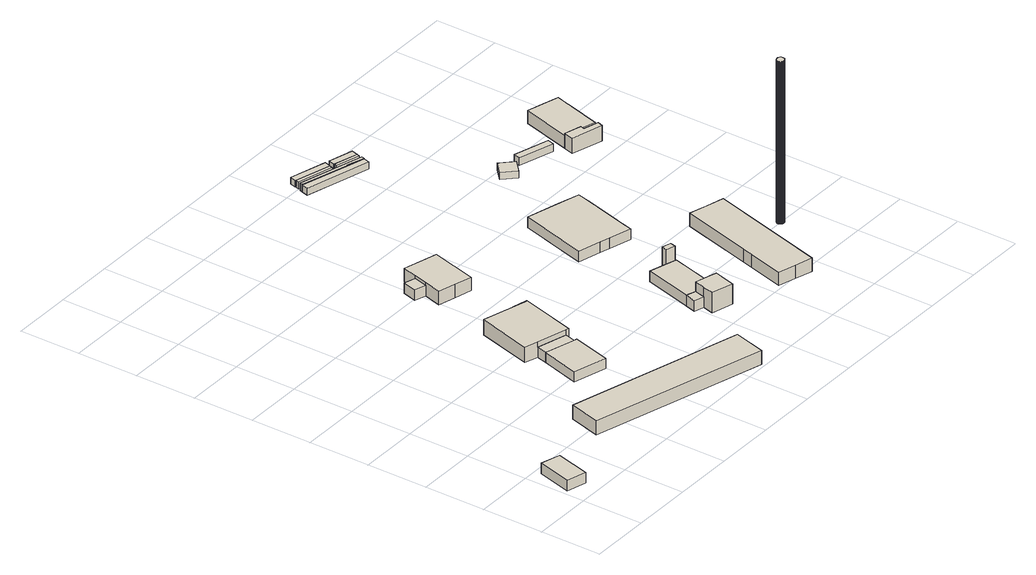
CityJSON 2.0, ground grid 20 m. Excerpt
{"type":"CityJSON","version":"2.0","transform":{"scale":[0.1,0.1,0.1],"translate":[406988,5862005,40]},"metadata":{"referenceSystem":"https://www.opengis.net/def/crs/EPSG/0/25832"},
"CityObjects":{
"building1":{"type":"Building","attributes":{"Gemeindeschluessel":"03454033","AbsoluteHoehe":"40.99","MittlereTraufHoehe":"44.502","Firsthoehe":"44.502","function":"31001_2000","roofType":"1000","measuredHeight":3.51},"address":[{"country":"Germany","locality":"Lorup"}],"geometry":[{"type":"MultiSurface","lod":"1","boundaries":[[[0,1,2,3]],[[4,5,6,7]],[[4,7,3,2]],[[5,4,2,1]],[[6,5,1,0]],[[7,6,0,3]]]}]},
"building2":{"type":"Building","attributes":{"Gemeindeschluessel":"03454033","AbsoluteHoehe":"40.989","MittlereTraufHoehe":"44.912","Firsthoehe":"46.313","function":"31001_2000","roofType":"3100","measuredHeight":5.32},"address":[{"country":"Germany","locality":"Lorup"}],"geometry":[{"type":"MultiSurface","lod":"1","boundaries":[[[8,9,10,11]],[[12,13,14,15]],[[12,15,11,10]],[[13,12,10,9]],[[14,13,9,8]],[[15,14,8,11]]]}]},
"building3":{"type":"Building","attributes":{"Gemeindeschluessel":"03454033","AbsoluteHoehe":"40.815","MittlereTraufHoehe":"45.901","Firsthoehe":"45.901","function":"31001_2000","roofType":"1000","measuredHeight":5.09},"address":[{"country":"Germany","locality":"Lorup"}],"children":["building3-1","building3-2","building3-3"],"geometry":[{"type":"MultiSurface","lod":"1","boundaries":[[[16,17,18,19,20,21,22]],[[23,24,25,26,27,28,29]],[[21,30,31,22]],[[24,23,21,20]],[[25,24,20,19]],[[26,25,19,18]],[[28,27,17,16]],[[29,28,16,22]],[[30,23,29,31]],[[27,26,18,17]]]}]},
"building3-1":{"type":"BuildingPart","attributes":{"AbsoluteHoehe":"40.815","MittlereTraufHoehe":"45.901","Firsthoehe":"45.901","roofType":"1000","measuredHeight":5.09},"parents":["building3"],"geometry":[{"type":"MultiSurface","lod":"1","boundaries":[[[17,32,33,18]],[[34,35,27,26]],[[34,26,18,33]],[[35,34,33,32]],[[27,35,32,17]],[[26,27,17,18]]]}]},
"building3-2":{"type":"BuildingPart","attributes":{"AbsoluteHoehe":"40.815","MittlereTraufHoehe":"44.197","Firsthoehe":"44.197","roofType":"1000","measuredHeight":3.38},"parents":["building3"],"geometry":[{"type":"MultiSurface","lod":"1","boundaries":[[[36,37,38,39,40]],[[41,42,43,44,45]],[[41,45,40,39]],[[43,42,38,37]],[[44,43,37,36]],[[45,44,36,40]],[[42,41,39,38]]]}]},
"building3-3":{"type":"BuildingPart","attributes":{"AbsoluteHoehe":"40.815","MittlereTraufHoehe":"44.208","Firsthoehe":"44.208","roofType":"1000","measuredHeight":3.39},"parents":["building3"],"geometry":[{"type":"MultiSurface","lod":"1","boundaries":[[[38,31,30,39]],[[23,29,42,41]],[[23,41,39,30]],[[42,29,31,38]],[[29,23,30,31]],[[39,41,42,38]]]}]},
"building4":{"type":"Building","attributes":{"Gemeindeschluessel":"03454033","BezugspunktDach":"4000","AbsoluteHoehe":"40.883","MittlereTraufHoehe":"44.383","Firsthoehe":"44.383","function":"51009_1610","measuredHeight":3.5},"address":[{"country":"Germany","locality":"Lorup"}],"geometry":[{"type":"MultiSurface","lod":"1","boundaries":[[[46,47,48,49]],[[50,51,52,53]],[[50,53,49,48]],[[51,50,48,47]],[[52,51,47,46]],[[53,52,46,49]]]}]},
"building5":{"type":"Building","attributes":{"Gemeindeschluessel":"03454033","AbsoluteHoehe":"40.913","MittlereTraufHoehe":"44.848","Firsthoehe":"46.081","function":"31001_1000","roofType":"3100","measuredHeight":5.17},"address":[{"country":"Germany","locality":"Lorup"}],"geometry":[{"type":"MultiSurface","lod":"1","boundaries":[[[54,55,56,57,58,59,60,61]],[[62,52,51,63,64,65,66,67]],[[62,67,61,60]],[[52,62,60,59]],[[51,52,59,58]],[[63,51,58,57]],[[64,63,57,56]],[[65,64,56,55]],[[66,65,55,54]],[[67,66,54,61]]]}]},
"building6":{"type":"Building","attributes":{"Gemeindeschluessel":"03454033","AbsoluteHoehe":"41.316","MittlereTraufHoehe":"47.939","Firsthoehe":"48.361","function":"31001_2000","roofType":"3100","measuredHeight":7.04},"address":[{"country":"Germany","locality":"Lorup"}],"geometry":[{"type":"MultiSurface","lod":"1","boundaries":[[[68,69,70,71,72,73,74,75]],[[76,77,78,79,80,81,82,83]],[[76,83,75,74]],[[77,76,74,73]],[[78,77,73,72]],[[79,78,72,71]],[[80,79,71,70]],[[81,80,70,69]],[[82,81,69,68]],[[83,82,68,75]]]}]},
"building7":{"type":"Building","attributes":{"Gemeindeschluessel":"03454033","AbsoluteHoehe":"41.317","MittlereTraufHoehe":"44.832","Firsthoehe":"44.832","function":"31001_2000","roofType":"1000","measuredHeight":3.52},"address":[{"country":"Germany","locality":"Lorup"}],"children":["building7-1"],"geometry":[{"type":"MultiSurface","lod":"1","boundaries":[[[84,85,86,87,88,89,90]],[[80,91,92,93,94,95,81]],[[80,81,90,89]],[[92,91,88,87]],[[93,92,87,86]],[[94,93,86,85]],[[95,94,85,84]],[[81,95,84,90]],[[91,80,89,88]]]}]},
"building7-1":{"type":"BuildingPart","attributes":{"AbsoluteHoehe":"41.317","MittlereTraufHoehe":"44.832","Firsthoehe":"44.832","roofType":"1000","measuredHeight":3.52},"parents":["building7"],"geometry":[{"type":"MultiSurface","lod":"1","boundaries":[[[96,89,88,97]],[[91,80,78,98]],[[91,98,97,88]],[[78,80,89,96]],[[98,78,96,97]],[[80,91,88,89]]]}]},
"building8":{"type":"Building","attributes":{"Gemeindeschluessel":"03454033","AbsoluteHoehe":"41.392","MittlereTraufHoehe":"48.457","Firsthoehe":"50.709","function":"51009_1610","roofType":"3100","measuredHeight":9.32},"address":[{"country":"Germany","locality":"Lorup"}],"geometry":[{"type":"MultiSurface","lod":"1","boundaries":[[[99,100,101,102]],[[103,104,105,106]],[[103,106,102,101]],[[104,103,101,100]],[[105,104,100,99]],[[106,105,99,102]]]}]},
"building9":{"type":"Building","attributes":{"Gemeindeschluessel":"03454033","AbsoluteHoehe":"41.276","MittlereTraufHoehe":"44.836","Firsthoehe":"44.836","function":"31001_2000","roofType":"1000","measuredHeight":3.56},"address":[{"country":"Germany","locality":"Lorup"}],"geometry":[{"type":"MultiSurface","lod":"1","boundaries":[[[107,108,109,110,111,112,113,114,115,116,117,118]],[[119,120,121,122,123,124,125,126,127,128,129,130]],[[119,130,118,117]],[[120,119,117,116]],[[121,120,116,115]],[[122,121,115,114]],[[123,122,114,113]],[[124,123,113,112]],[[125,124,112,111]],[[126,125,111,110]],[[127,126,110,109]],[[128,127,109,108]],[[129,128,108,107]],[[130,129,107,118]]]}]},
"building10":{"type":"Building","attributes":{"Gemeindeschluessel":"03454033","AbsoluteHoehe":"40.184","MittlereTraufHoehe":"42.55","Firsthoehe":"42.55","function":"51009_1610","roofType":"1000","measuredHeight":2.37},"address":[{"country":"Germany","locality":"Lorup"}],"geometry":[{"type":"MultiSurface","lod":"1","boundaries":[[[131,132,133,134]],[[135,136,137,138]],[[135,138,134,133]],[[136,135,133,132]],[[137,136,132,131]],[[138,137,131,134]]]}]},
"building11":{"type":"Building","attributes":{"Gemeindeschluessel":"03454033","AbsoluteHoehe":"40.2","MittlereTraufHoehe":"42.55","Firsthoehe":"42.55","function":"31001_2000","roofType":"1000","measuredHeight":2.35},"address":[{"country":"Germany","locality":"Lorup"}],"geometry":[{"type":"MultiSurface","lod":"1","boundaries":[[[139,134,133,140,141,142]],[[143,144,135,138,145,146]],[[143,146,142,141]],[[144,143,141,140]],[[135,144,140,133]],[[138,135,133,134]],[[145,138,134,139]],[[146,145,139,142]]]}]},
"building12":{"type":"Building","attributes":{"Gemeindeschluessel":"03454033","AbsoluteHoehe":"40.181","MittlereTraufHoehe":"42.453","Firsthoehe":"42.453","function":"31001_2000","roofType":"1000","measuredHeight":2.27},"address":[{"country":"Germany","locality":"Lorup"}],"children":["building12-1"],"geometry":[{"type":"MultiSurface","lod":"1","boundaries":[[[147,148,149,150,151,152]],[[153,154,155,156,157,158]],[[153,158,152,151]],[[154,153,151,150]],[[155,154,150,149]],[[157,156,148,147]],[[158,157,147,152]],[[156,155,149,148]]]}]},
"building12-1":{"type":"BuildingPart","attributes":{"AbsoluteHoehe":"40.181","MittlereTraufHoehe":"42.453","Firsthoehe":"42.453","roofType":"1000","measuredHeight":2.27},"parents":["building12"],"geometry":[{"type":"MultiSurface","lod":"1","boundaries":[[[148,159,160,149]],[[161,162,156,155]],[[161,155,149,160]],[[162,161,160,159]],[[156,162,159,148]],[[155,156,148,149]]]}]},
"building13":{"type":"Building","attributes":{"Gemeindeschluessel":"03454033","AbsoluteHoehe":"40.181","MittlereTraufHoehe":"42.614","Firsthoehe":"42.614","function":"51009_1610","roofType":"1000","measuredHeight":2.43},"address":[{"country":"Germany","locality":"Lorup"}],"geometry":[{"type":"MultiSurface","lod":"1","boundaries":[[[163,164,165,166,167,168]],[[169,162,161,155,154,170]],[[169,170,168,167]],[[162,169,167,166]],[[161,162,166,165]],[[155,161,165,164]],[[154,155,164,163]],[[170,154,163,168]]]}]},
"building14":{"type":"Building","attributes":{"Gemeindeschluessel":"03454033","AbsoluteHoehe":"41.232","MittlereTraufHoehe":"45.177","Firsthoehe":"46.364","function":"31001_1000","roofType":"3100","measuredHeight":5.13},"address":[{"country":"Germany","locality":"Lorup"}],"geometry":[{"type":"MultiSurface","lod":"1","boundaries":[[[171,172,173,174,175,176,177,178]],[[179,180,181,182,183,184,185,186]],[[179,186,178,177]],[[180,179,177,176]],[[181,180,176,175]],[[182,181,175,174]],[[183,182,174,173]],[[184,183,173,172]],[[185,184,172,171]],[[186,185,171,178]]]}]},
"building15":{"type":"Building","attributes":{"Gemeindeschluessel":"03454033","AbsoluteHoehe":"40.185","MittlereTraufHoehe":"42.547","Firsthoehe":"42.547","function":"51009_1610","roofType":"1000","measuredHeight":2.36},"address":[{"country":"Germany","locality":"Lorup"}],"geometry":[{"type":"MultiSurface","lod":"1","boundaries":[[[187,188,189,190]],[[191,192,193,194]],[[191,194,190,189]],[[192,191,189,188]],[[193,192,188,187]],[[194,193,187,190]]]}]},
"building16":{"type":"Building","attributes":{"Gemeindeschluessel":"03454033","AbsoluteHoehe":"40.187","MittlereTraufHoehe":"42.547","Firsthoehe":"42.547","function":"31001_2000","roofType":"1000","measuredHeight":2.36},"address":[{"country":"Germany","locality":"Lorup"}],"geometry":[{"type":"MultiSurface","lod":"1","boundaries":[[[195,190,189,196,197]],[[198,191,194,199,200]],[[198,200,197,196]],[[191,198,196,189]],[[194,191,189,190]],[[199,194,190,195]],[[200,199,195,197]]]}]},
"building17":{"type":"Building","attributes":{"Gemeindeschluessel":"03454033","AbsoluteHoehe":"40.917","MittlereTraufHoehe":"43.215","Firsthoehe":"43.215","function":"31001_2000","roofType":"1000","measuredHeight":2.3},"address":[{"country":"Germany","locality":"Lorup"}],"geometry":[{"type":"MultiSurface","lod":"1","boundaries":[[[201,202,203,204]],[[205,206,207,208]],[[205,208,204,203]],[[206,205,203,202]],[[207,206,202,201]],[[208,207,201,204]]]}]},
"building18":{"type":"Building","attributes":{"Gemeindeschluessel":"03454033","AbsoluteHoehe":"41.314","MittlereTraufHoehe":"95.278","Firsthoehe":"95.278","function":"51001_1008","roofType":"1000","measuredHeight":53.96},"address":[{"country":"Germany","locality":"Lorup"}],"geometry":[{"type":"MultiSurface","lod":"1","boundaries":[[[209,210,211,212,213,214,215,216,217,218,219,220,221,222,223,224,225,226,227,228,229,230,231,232,233,234,235,236,237,238,239,240,241,242,243,244,245,246,247,248,249,250,251]],[[252,253,254,255,256,257,258,259,260,261,262,263,264,265,266,267,268,269,270,271,272,273,274,275,276,277,278,279,280,281,282,283,284,285,286,287,288,289,290,291,292,293,294]],[[252,294,251,250]],[[253,252,250,249]],[[254,253,249,248]],[[255,254,248,247]],[[256,255,247,246]],[[257,256,246,245]],[[258,257,245,244]],[[259,258,244,243]],[[260,259,243,242]],[[261,260,242,241]],[[262,261,241,240]],[[263,262,240,239]],[[264,263,239,238]],[[265,264,238,237]],[[266,265,237,236]],[[267,266,236,235]],[[268,267,235,234]],[[269,268,234,233]],[[270,269,233,232]],[[271,270,232,231]],[[272,271,231,230]],[[273,272,230,229]],[[274,273,229,228]],[[275,274,228,227]],[[276,275,227,226]],[[277,276,226,225]],[[278,277,225,224]],[[279,278,224,223]],[[280,279,223,222]],[[281,280,222,221]],[[282,281,221,220]],[[283,282,220,219]],[[284,283,219,218]],[[285,284,218,217]],[[286,285,217,216]],[[287,286,216,215]],[[288,287,215,214]],[[289,288,214,213]],[[290,289,213,212]],[[291,290,212,211]],[[292,291,211,210]],[[293,292,210,209]],[[294,293,209,251]]]}]},
"building19":{"type":"Building","attributes":{"Gemeindeschluessel":"03454033","AbsoluteHoehe":"41.085","MittlereTraufHoehe":"43.552","Firsthoehe":"43.552","function":"31001_2000","roofType":"1000","measuredHeight":2.47},"address":[{"country":"Germany","locality":"Lorup"}],"geometry":[{"type":"MultiSurface","lod":"1","boundaries":[[[295,296,297,298]],[[299,300,301,302]],[[299,302,298,297]],[[300,299,297,296]],[[301,300,296,295]],[[302,301,295,298]]]}]},
"building20":{"type":"Building","attributes":{"Gemeindeschluessel":"03454033","AbsoluteHoehe":"41.082","MittlereTraufHoehe":"46.172","Firsthoehe":"46.172","function":"51009_1610","roofType":"1000","measuredHeight":5.09},"address":[{"country":"Germany","locality":"Lorup"}],"geometry":[{"type":"MultiSurface","lod":"1","boundaries":[[[303,304,305,306,307,308]],[[309,310,311,312,313,314]],[[309,314,308,307]],[[310,309,307,306]],[[311,310,306,305]],[[312,311,305,304]],[[313,312,304,303]],[[314,313,303,308]]]}]},
"building21":{"type":"Building","attributes":{"Gemeindeschluessel":"03454033","AbsoluteHoehe":"41.223","MittlereTraufHoehe":"45.366","Firsthoehe":"46.23","function":"31001_1000","roofType":"3100","measuredHeight":5.01},"address":[{"country":"Germany","locality":"Lorup"}],"children":["building21-1"],"geometry":[{"type":"MultiSurface","lod":"1","boundaries":[[[315,316,317,318,319,320,321,322,323]],[[324,325,326,327,328,329,330,331,332]],[[324,332,323,322]],[[325,324,322,321]],[[326,325,321,320]],[[327,326,320,319]],[[328,327,319,318]],[[329,328,318,317]],[[330,329,317,316]],[[331,330,316,315]],[[323,333,334,335,331,315]],[[333,332,335,334]]]}]},
"building21-1":{"type":"BuildingPart","attributes":{"AbsoluteHoehe":"41.223","MittlereTraufHoehe":"44.814","Firsthoehe":"44.814","roofType":"1000","measuredHeight":3.59},"parents":["building21"],"geometry":[{"type":"MultiSurface","lod":"1","boundaries":[[[336,334,333,337]],[[332,335,338,339]],[[332,339,337,333]],[[338,335,334,336]],[[339,338,336,337]],[[334,335,332,333]]]}]},
"building22":{"type":"Building","attributes":{"Gemeindeschluessel":"03454033","AbsoluteHoehe":"41.483","MittlereTraufHoehe":"44.236","Firsthoehe":"44.236","function":"51009_1610","roofType":"1000","measuredHeight":2.75},"address":[{"country":"Germany","locality":"Lorup"}],"geometry":[{"type":"MultiSurface","lod":"1","boundaries":[[[340,341,342,343]],[[344,345,346,347]],[[344,347,343,342]],[[345,344,342,341]],[[346,345,341,340]],[[347,346,340,343]]]}]}
},
"vertices":[
[7,59,45],[71,41,45],[102,154,45],[38,172,45],[102,154,10],[71,41,10],[7,59,10],[38,172,10],
[293,164,56],[864,4,56],[893,108,56],[322,267,56],[893,108,10],[864,4,10],[293,164,10],[322,267,10],
[637,507,59],[687,686,59],[638,700,59],[536,729,59],[486,550,59],[529,537,59],[627,510,59],[529,537,8],[486,550,8],[536,729,8],[638,700,8],[687,686,8],[637,507,8],[627,510,8],[529,537,42],[627,510,42],
[687,688,59],[638,701,59],[638,701,8],[687,688,8],
[593,348,42],[627,472,42],[618,475,42],[520,503,42],[484,378,42],[520,503,8],[618,475,8],[627,472,8],[593,348,8],[484,378,8],
[605,979,44],[618,1024,44],[581,1035,44],[568,990,44],[581,1035,9],[618,1024,9],[605,979,9],[568,990,9],
[702,891,53],[743,1041,53],[687,1056,53],[631,1072,53],[618,1024,53],[605,979,53],[589,922,53],[645,907,53],[589,922,9],[631,1072,9],[687,1056,9],[743,1041,9],[702,891,9],[645,907,9],
[1088,321,80],[1076,325,80],[1017,342,80],[1008,307,80],[1007,306,80],[998,271,80],[1068,251,80],[1078,286,80],[1068,251,13],[998,271,13],[1007,306,13],[1008,307,13],[1017,342,13],[1076,325,13],[1088,321,13],[1078,286,13],
[1119,482,48],[1114,483,48],[1084,492,48],[1028,508,48],[985,352,48],[1017,342,48],[1076,325,48],[985,352,13],[1028,508,13],[1084,492,13],[1114,483,13],[1119,482,13],
[1007,306,48],[975,316,48],[975,316,13],
[1084,492,96],[1114,483,96],[1119,502,96],[1089,510,96],[1119,502,14],[1114,483,14],[1084,492,14],[1089,510,14],
[995,730,48],[1070,709,48],[1102,700,48],[1175,680,48],[1185,717,48],[1190,736,48],[1218,836,48],[1223,855,48],[1236,903,48],[1164,923,48],[1105,939,48],[1057,952,48],[1105,939,13],[1164,923,13],[1236,903,13],[1223,855,13],[1218,836,13],[1190,736,13],[1185,717,13],[1175,680,13],[1102,700,13],[1070,709,13],[995,730,13],[1057,952,13],
[860,1602,25],[976,1569,25],[979,1580,25],[863,1613,25],[979,1580,2],[976,1569,2],[860,1602,2],[863,1613,2],
[862,1614,25],[980,1580,25],[986,1600,25],[867,1634,25],[986,1600,2],[980,1580,2],[862,1614,2],[867,1634,2],
[1060,1503,25],[1066,1523,25],[1009,1539,25],[854,1584,25],[853,1584,25],[847,1563,25],[853,1584,2],[854,1584,2],[1009,1539,2],[1066,1523,2],[1060,1503,2],[847,1563,2],
[1067,1524,25],[1010,1541,25],[1010,1541,2],[1067,1524,2],
[854,1584,26],[1009,1539,26],[1010,1541,26],[1067,1524,26],[1069,1534,26],[857,1594,26],[1069,1534,2],[857,1594,2],
[1339,171,56],[1446,555,56],[1388,571,56],[1330,587,56],[1266,355,56],[1256,320,56],[1224,203,56],[1281,187,56],[1224,203,12],[1256,320,12],[1266,355,12],[1330,587,12],[1388,571,12],[1446,555,12],[1339,171,12],[1281,187,12],
[992,1564,25],[1070,1543,25],[1073,1553,25],[995,1575,25],[1073,1553,2],[1070,1543,2],[992,1564,2],[995,1575,2],
[994,1576,25],[1079,1574,25],[1000,1596,25],[1079,1574,2],[994,1576,2],[1000,1596,2],
[1221,1166,32],[1259,1127,32],[1295,1162,32],[1257,1201,32],[1295,1162,9],[1259,1127,9],[1221,1166,9],[1257,1201,9],
[1484,392,553],[1485,390,553],[1485,388,553],[1486,386,553],[1487,385,553],[1488,384,553],[1489,383,553],[1491,382,553],[1492,382,553],[1494,381,553],[1497,381,553],[1498,381,553],[1500,382,553],[1501,382,553],[1503,383,553],[1504,384,553],[1505,385,553],[1506,386,553],[1507,387,553],[1507,388,553],[1508,390,553],[1508,392,553],[1508,394,553],[1508,396,553],[1507,398,553],[1507,399,553],[1506,400,553],[1505,401,553],[1503,403,553],[1502,404,553],[1499,405,553],[1497,405,553],[1496,405,553],[1494,405,553],[1492,404,553],[1490,403,553],[1489,402,553],[1488,401,553],[1487,400,553],[1486,399,553],[1485,397,553],[1484,395,553],[1484,393,553],[1484,395,13],[1485,397,13],[1486,399,13],[1487,400,13],[1488,401,13],[1489,402,13],[1490,403,13],[1492,404,13],[1494,405,13],[1496,405,13],[1497,405,13],[1499,405,13],[1502,404,13],[1503,403,13],[1505,401,13],[1506,400,13],[1507,399,13],[1507,398,13],[1508,396,13],[1508,394,13],[1508,392,13],[1508,390,13],[1507,388,13],[1507,387,13],[1506,386,13],[1505,385,13],[1504,384,13],[1503,383,13],[1501,382,13],[1500,382,13],[1498,381,13],[1497,381,13],[1494,381,13],[1492,382,13],[1491,382,13],[1489,383,13],[1488,384,13],[1487,385,13],[1486,386,13],[1485,388,13],[1485,390,13],[1484,392,13],[1484,393,13],
[1309,1162,36],[1425,1128,36],[1432,1150,36],[1316,1184,36],[1432,1150,11],[1425,1128,11],[1309,1162,11],[1316,1184,11],
[1447,1078,62],[1550,1049,62],[1556,1067,62],[1507,1081,62],[1511,1094,62],[1456,1110,62],[1511,1094,11],[1507,1081,11],[1556,1067,11],[1550,1049,11],[1447,1078,11],[1456,1110,11],
[1560,1080,55],[1591,1188,55],[1597,1210,55],[1606,1241,55],[1553,1256,55],[1501,1271,55],[1456,1110,55],[1508,1095,55],[1511,1094,55],[1508,1095,12],[1456,1110,12],[1501,1271,12],[1553,1256,12],[1606,1241,12],[1597,1210,12],[1591,1188,12],[1560,1080,12],[1511,1094,12],[1511,1094,48],[1560,1081,48],[1560,1081,12],
[1556,1067,48],[1507,1081,48],[1556,1067,12],[1507,1081,12],
[1591,1188,42],[1602,1184,42],[1609,1207,42],[1597,1210,42],[1609,1207,15],[1602,1184,15],[1591,1188,15],[1597,1210,15]
]}
